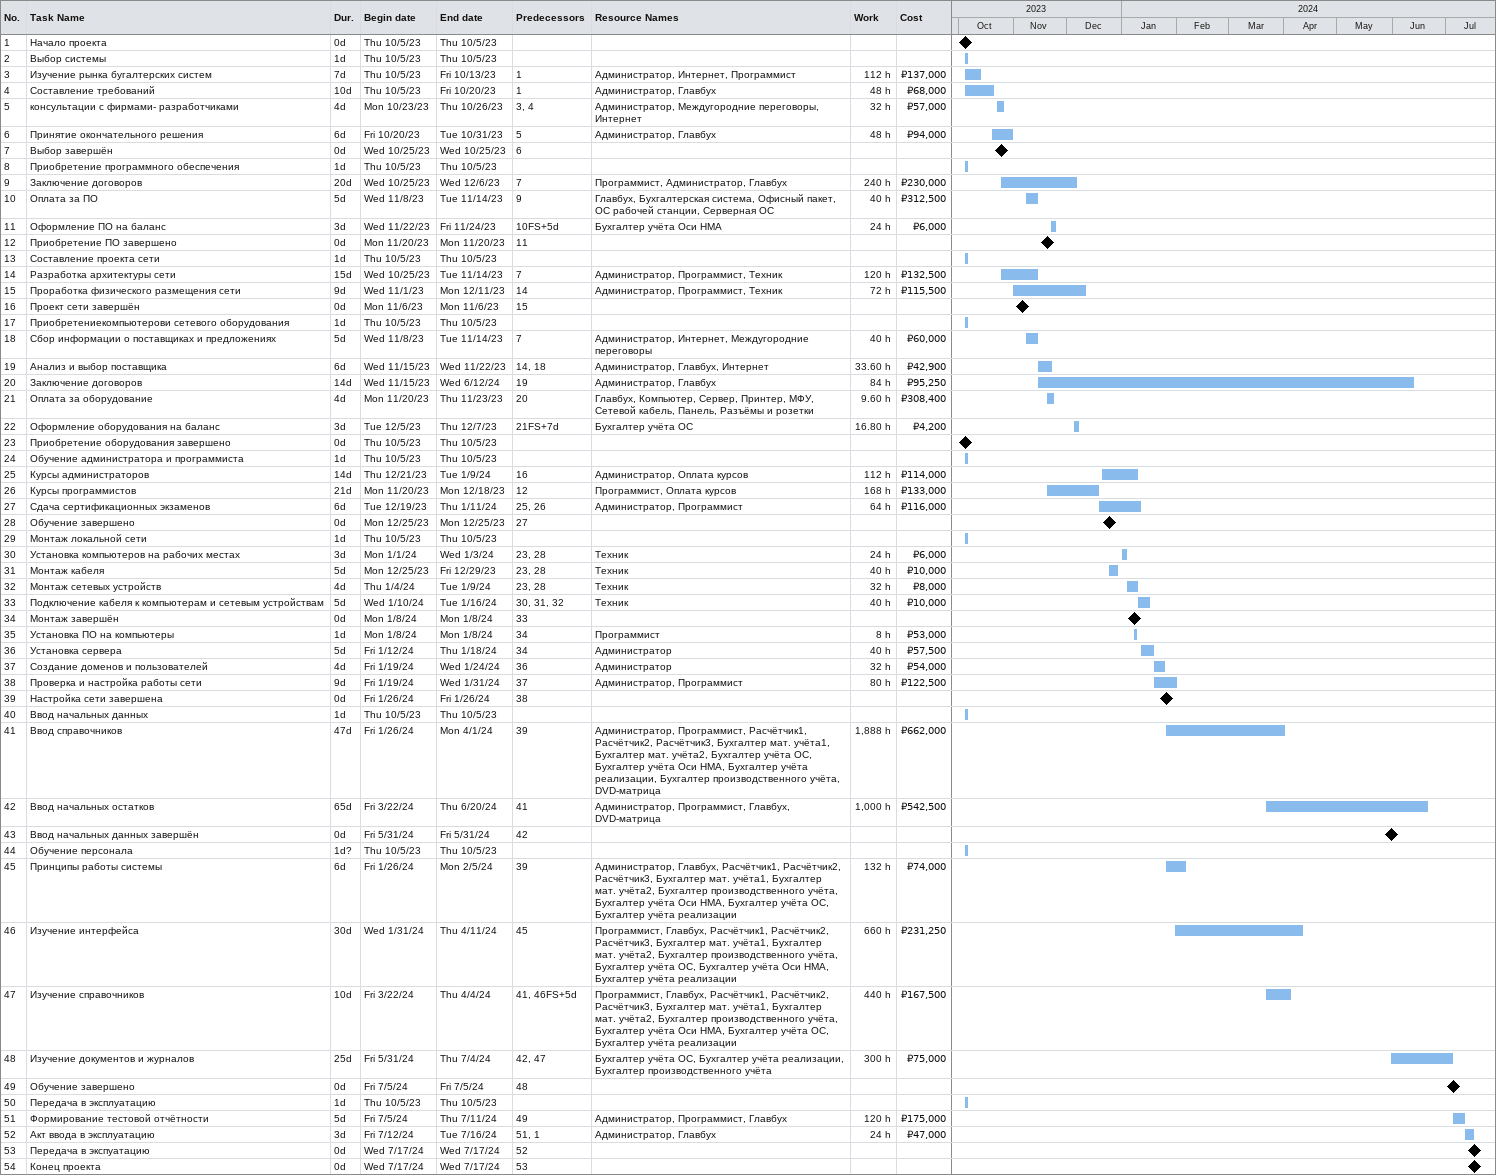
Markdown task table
| ID | Task | Duration | Start | Finish | Predecessors | Resources | Work (h) | Cost (₽) |
|---|---|---|---|---|---|---|---|---|
| 1 | Начало проекта | 0d | 2023-10-05 | 2023-10-05 |  |  |  |  |
| 2 | Выбор системы | 1d | 2023-10-05 | 2023-10-05 |  |  |  |  |
| 3 | Изучение рынка бугалтерских систем | 7d | 2023-10-05 | 2023-10-13 | 1 | Администратор, Интернет, Программист | 112 | 137000 |
| 4 | Составление требований | 10d | 2023-10-05 | 2023-10-20 | 1 | Администратор, Главбух | 48 | 68000 |
| 5 | консультации с фирмами- разработчиками | 4d | 2023-10-23 | 2023-10-26 | 3, 4 | Администратор, Междугородние переговоры, Интернет | 32 | 57000 |
| 6 | Принятие окончательного решения | 6d | 2023-10-20 | 2023-10-31 | 5 | Администратор, Главбух | 48 | 94000 |
| 7 | Выбор завершён | 0d | 2023-10-25 | 2023-10-25 | 6 |  |  |  |
| 8 | Приобретение программного обеспечения | 1d | 2023-10-05 | 2023-10-05 |  |  |  |  |
| 9 | Заключение договоров | 20d | 2023-10-25 | 2023-12-06 | 7 | Программист, Администратор, Главбух | 240 | 230000 |
| 10 | Оплата за ПО | 5d | 2023-11-08 | 2023-11-14 | 9 | Главбух, Бухгалтерская система, Офисный пакет, ОС рабочей станции, Серверная ОС | 40 | 312500 |
| 11 | Оформление ПО на баланс | 3d | 2023-11-22 | 2023-11-24 | 10FS+5d | Бухгалтер учёта Оси НМА | 24 | 6000 |
| 12 | Приобретение ПО завершено | 0d | 2023-11-20 | 2023-11-20 | 11 |  |  |  |
| 13 | Составление проекта сети | 1d | 2023-10-05 | 2023-10-05 |  |  |  |  |
| 14 | Разработка архитектуры сети | 15d | 2023-10-25 | 2023-11-14 | 7 | Администратор, Программист, Техник | 120 | 132500 |
| 15 | Проработка физического размещения сети | 9d | 2023-11-01 | 2023-12-11 | 14 | Администратор, Программист, Техник | 72 | 115500 |
| 16 | Проект сети завершён | 0d | 2023-11-06 | 2023-11-06 | 15 |  |  |  |
| 17 | Приобретениекомпьютерови сетевого оборудования | 1d | 2023-10-05 | 2023-10-05 |  |  |  |  |
| 18 | Сбор информации о поставщиках и предложениях | 5d | 2023-11-08 | 2023-11-14 | 7 | Администратор, Интернет, Междугородние переговоры | 40 | 60000 |
| 19 | Анализ и выбор поставщика | 6d | 2023-11-15 | 2023-11-22 | 14, 18 | Администратор, Главбух, Интернет | 33.60 | 42900 |
| 20 | Заключение договоров | 14d | 2023-11-15 | 2024-06-12 | 19 | Администратор, Главбух | 84 | 95250 |
| 21 | Оплата за оборудование | 4d | 2023-11-20 | 2023-11-23 | 20 | Главбух, Компьютер, Сервер, Принтер, МФУ, Сетевой кабель, Панель, Разъёмы и розетки | 9.60 | 308400 |
| 22 | Оформление оборудования на баланс | 3d | 2023-12-05 | 2023-12-07 | 21FS+7d | Бухгалтер учёта ОС | 16.80 | 4200 |
| 23 | Приобретение оборудования завершено | 0d | 2023-10-05 | 2023-10-05 |  |  |  |  |
| 24 | Обучение администратора и программиста | 1d | 2023-10-05 | 2023-10-05 |  |  |  |  |
| 25 | Курсы администраторов | 14d | 2023-12-21 | 2024-01-09 | 16 | Администратор, Оплата курсов | 112 | 114000 |
| 26 | Курсы программистов | 21d | 2023-11-20 | 2023-12-18 | 12 | Программист, Оплата курсов | 168 | 133000 |
| 27 | Сдача сертификационных экзаменов | 6d | 2023-12-19 | 2024-01-11 | 25, 26 | Администратор, Программист | 64 | 116000 |
| 28 | Обучение завершено | 0d | 2023-12-25 | 2023-12-25 | 27 |  |  |  |
| 29 | Монтаж локальной сети | 1d | 2023-10-05 | 2023-10-05 |  |  |  |  |
| 30 | Установка компьютеров на рабочих местах | 3d | 2024-01-01 | 2024-01-03 | 23, 28 | Техник | 24 | 6000 |
| 31 | Монтаж кабеля | 5d | 2023-12-25 | 2023-12-29 | 23, 28 | Техник | 40 | 10000 |
| 32 | Монтаж сетевых устройств | 4d | 2024-01-04 | 2024-01-09 | 23, 28 | Техник | 32 | 8000 |
| 33 | Подключение кабеля к компьютерам и сетевым устройствам | 5d | 2024-01-10 | 2024-01-16 | 30, 31, 32 | Техник | 40 | 10000 |
| 34 | Монтаж завершён | 0d | 2024-01-08 | 2024-01-08 | 33 |  |  |  |
| 35 | Установка ПО на компьютеры | 1d | 2024-01-08 | 2024-01-08 | 34 | Программист | 8 | 53000 |
| 36 | Установка сервера | 5d | 2024-01-12 | 2024-01-18 | 34 | Администратор | 40 | 57500 |
| 37 | Создание доменов и пользователей | 4d | 2024-01-19 | 2024-01-24 | 36 | Администратор | 32 | 54000 |
| 38 | Проверка и настройка работы сети | 9d | 2024-01-19 | 2024-01-31 | 37 | Администратор, Программист | 80 | 122500 |
| 39 | Настройка сети завершена | 0d | 2024-01-26 | 2024-01-26 | 38 |  |  |  |
| 40 | Ввод начальных данных | 1d | 2023-10-05 | 2023-10-05 |  |  |  |  |
| 41 | Ввод справочников | 47d | 2024-01-26 | 2024-04-01 | 39 | Администратор, Программист, Расчётчик1, Расчётчик2, Расчётчик3, Бухгалтер мат. учёта1, Бухгалтер мат. учёта2, Бухгалтер учёта ОС, Бухгалтер учёта Оси НМА, Бухгалтер учёта реализации, Бухгалтер производственного учёта, DVD-матрица | 1888 | 662000 |
| 42 | Ввод начальных остатков | 65d | 2024-03-22 | 2024-06-20 | 41 | Администратор, Программист, Главбух, DVD-матрица | 1000 | 542500 |
| 43 | Ввод начальных данных завершён | 0d | 2024-05-31 | 2024-05-31 | 42 |  |  |  |
| 44 | Обучение персонала | 1d? | 2023-10-05 | 2023-10-05 |  |  |  |  |
| 45 | Принципы работы системы | 6d | 2024-01-26 | 2024-02-05 | 39 | Администратор, Главбух, Расчётчик1, Расчётчик2, Расчётчик3, Бухгалтер мат. учёта1, Бухгалтер мат. учёта2, Бухгалтер производственного учёта, Бухгалтер учёта Оси НМА, Бухгалтер учёта ОС, Бухгалтер учёта реализации | 132 | 74000 |
| 46 | Изучение интерфейса | 30d | 2024-01-31 | 2024-04-11 | 45 | Программист, Главбух, Расчётчик1, Расчётчик2, Расчётчик3, Бухгалтер мат. учёта1, Бухгалтер мат. учёта2, Бухгалтер производственного учёта, Бухгалтер учёта ОС, Бухгалтер учёта Оси НМА, Бухгалтер учёта реализации | 660 | 231250 |
| 47 | Изучение справочников | 10d | 2024-03-22 | 2024-04-04 | 41, 46FS+5d | Программист, Главбух, Расчётчик1, Расчётчик2, Расчётчик3, Бухгалтер мат. учёта1, Бухгалтер мат. учёта2, Бухгалтер производственного учёта, Бухгалтер учёта Оси НМА, Бухгалтер учёта ОС, Бухгалтер учёта реализации | 440 | 167500 |
| 48 | Изучение документов и журналов | 25d | 2024-05-31 | 2024-07-04 | 42, 47 | Бухгалтер учёта ОС, Бухгалтер учёта реализации, Бухгалтер производственного учёта | 300 | 75000 |
| 49 | Обучение завершено | 0d | 2024-07-05 | 2024-07-05 | 48 |  |  |  |
| 50 | Передача в эксплуатацию | 1d | 2023-10-05 | 2023-10-05 |  |  |  |  |
| 51 | Формирование тестовой отчётности | 5d | 2024-07-05 | 2024-07-11 | 49 | Администратор, Программист, Главбух | 120 | 175000 |
| 52 | Акт ввода в эксплуатацию | 3d | 2024-07-12 | 2024-07-16 | 51, 1 | Администратор, Главбух | 24 | 47000 |
| 53 | Передача в экспуатацию | 0d | 2024-07-17 | 2024-07-17 | 52 |  |  |  |
| 54 | Конец проекта | 0d | 2024-07-17 | 2024-07-17 | 53 |  |  |  |
